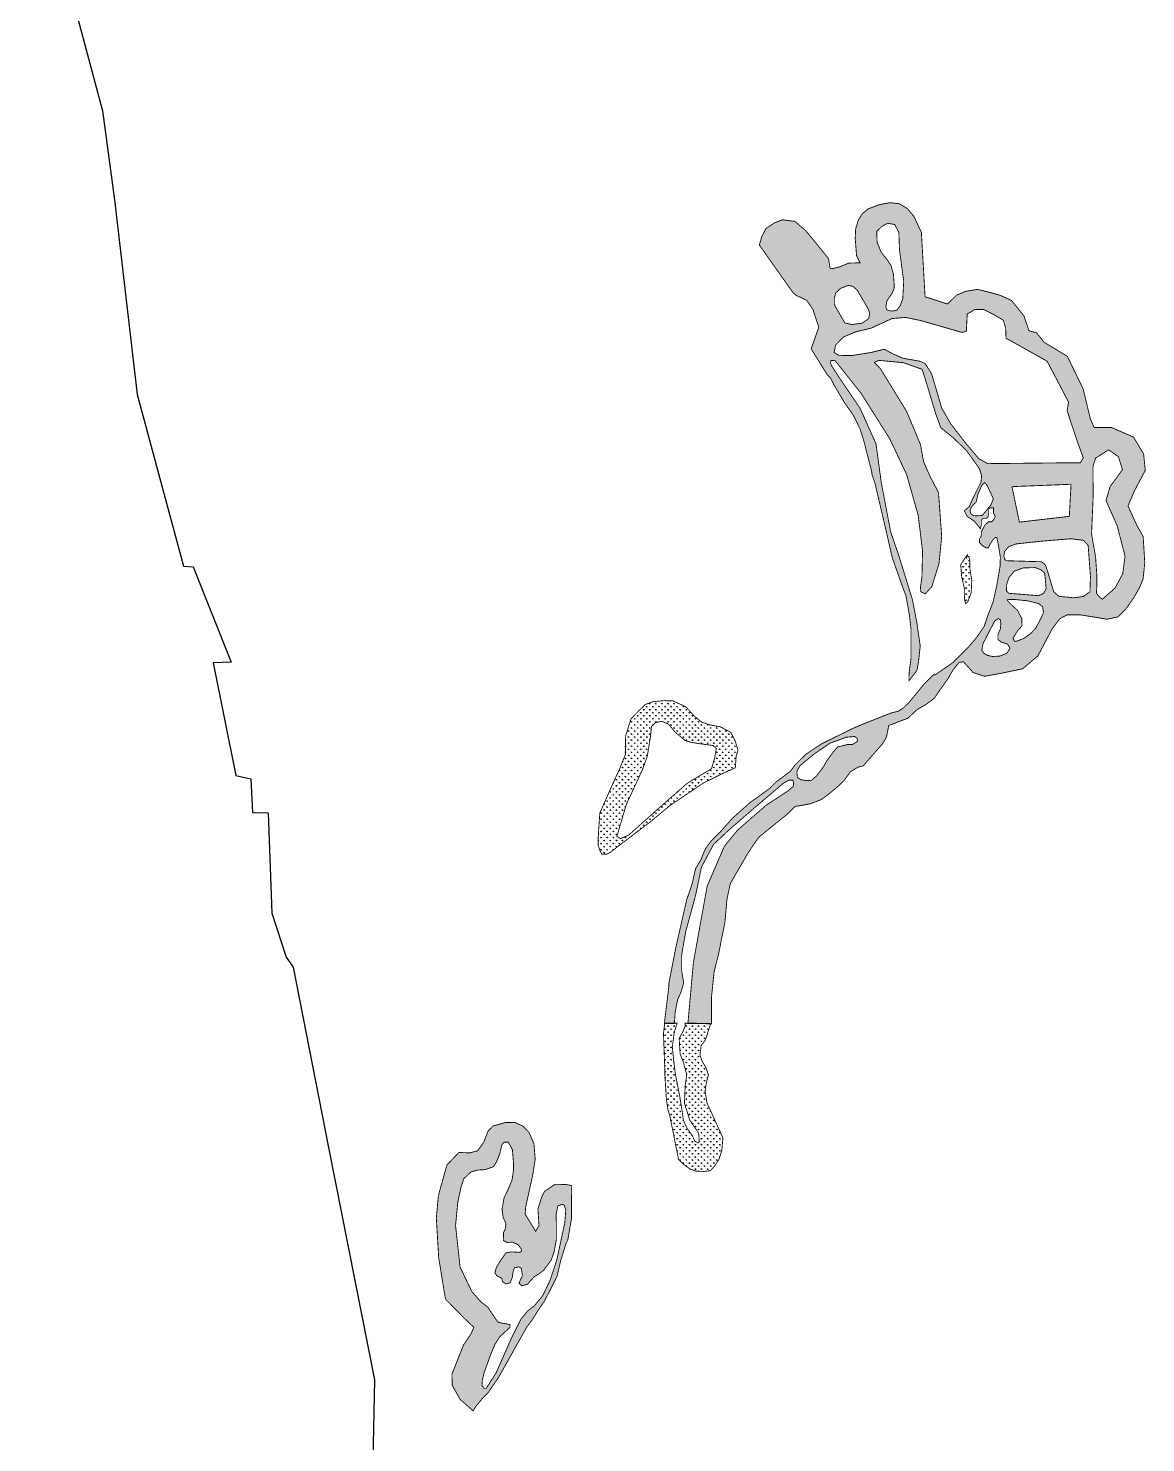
# Model space of a CAD drawing. Header units: metres. Extents: x 319750 to 415268, y 1725605 to 1842937.
# Drawn here: x 334275 to 336873, y 1782412 to 1785700 of the extents above; entities that cross this region are included whole.
import ezdxf

# ---------------------------------------------------------------- set-up
doc = ezdxf.new("R2010")
doc.units = ezdxf.units.M
doc.header["$MEASUREMENT"] = 0
doc.layers.add('DISTRICT BOUNDRY', color=86, linetype='Continuous')
doc.layers.add('MANGROOVES BUFFER ZONE', color=120, linetype='Continuous')

msp = doc.modelspace()

# ---------------------------------------------------------------- hatches: boundary and pattern name
at = {"layer": 'MANGROOVES BUFFER ZONE'}
h = msp.add_hatch(dxfattribs=at)
h.set_pattern_fill('GRASS', color=256, scale=10)
h.paths.add_polyline_path([(336351.3, 1785225.6), (336333.5, 1785263.5), (336318.8, 1785280.7), (336299.9, 1785292.1), (336278.7, 1785294.5), (336254.7, 1785290.2), (336227.2, 1785279.9), (336213.8, 1785268.6), (336204.9, 1785254.5), (336198.5, 1785233.7), (336197.4, 1785211.9), (336200.6, 1785171.2), (336208.8, 1785154.8), (336182.2, 1785154), (336161.7, 1785145.6), (336146.2, 1785141.6), (336138.9, 1785141.9), (336135.5, 1785164.7), (336082.8, 1785229.2), (336057, 1785251.1), (336028.6, 1785254.7), (336010.2, 1785247.9), (335989.9, 1785234.4), (335980.1, 1785215.5), (335974.6, 1785196), (336052.6, 1785085.6), (336060.7, 1785078.6), (336072.4, 1785073.8), (336085, 1785067.1), (336099.1, 1785046.5), (336112.8, 1785005.2), (336104.1, 1784980.4), (336096.1, 1784958), (336095, 1784954.7), (336132.3, 1784894.9), (336140.3, 1784886.8), (336148.3, 1784870.6), (336172.4, 1784829.9), (336192.5, 1784801.5), (336208.5, 1784769), (336216.4, 1784744.7), (336236.3, 1784667.7), (336236.2, 1784663.6), (336244.2, 1784639.3), (336267.9, 1784537.9), (336283.7, 1784469), (336303.7, 1784412.2), (336315.6, 1784379.8), (336323.5, 1784335.2), (336327.3, 1784302.8), (336327, 1784234), (336322.7, 1784201.6), (336322.6, 1784183.4), (336341, 1784207.5), (336344.8, 1784228.3), (336348.6, 1784264.4), (336340.5, 1784319.7), (336330.4, 1784372), (336298.5, 1784475.3), (336279.8, 1784529.7), (336258.1, 1784643.8), (336245.8, 1784733.8), (336209.1, 1784816.1), (336160.8, 1784887.3), (336144, 1784913.3), (336139.5, 1784922.6), (336141.4, 1784927.9), (336150.9, 1784927.2), (336210.9, 1784851.7), (336277.7, 1784745.8), (336316.9, 1784662.9), (336343.8, 1784568.2), (336354, 1784484.6), (336352.6, 1784425.2), (336349.2, 1784400.9), (336349.9, 1784390.1), (336360.7, 1784385.4), (336375.6, 1784402.3), (336392.4, 1784456.2), (336398.5, 1784519), (336391.1, 1784620.8), (336371.5, 1784658.1), (336356.6, 1784691.8), (336349.2, 1784732.3), (336316.8, 1784809.8), (336256.1, 1784908.5), (336241.9, 1784923.3), (336252, 1784928), (336309.4, 1784922.6), (336353.2, 1784907.1), (336364, 1784872.7), (336385, 1784802.6), (336396.4, 1784771.6), (336425, 1784748.3), (336455.9, 1784718.7), (336485.8, 1784676.9), (336491.3, 1784660.5), (336490.1, 1784645.3), (336475.3, 1784615.7), (336470.2, 1784605.2), (336463, 1784588.7), (336451.2, 1784578.1), (336457.5, 1784565.5), (336474.4, 1784554.1), (336488.5, 1784536.7), (336490.6, 1784544.8), (336490.7, 1784556.9), (336494.7, 1784561), (336502.8, 1784560.9), (336506.9, 1784564.9), (336507, 1784581.1), (336511, 1784585.2), (336519.1, 1784585.1), (336519.1, 1784573), (336523.1, 1784564.9), (336519, 1784556.8), (336514.9, 1784552.8), (336506.8, 1784552.8), (336502.8, 1784548.8), (336498.7, 1784544.8), (336490.5, 1784528.6), (336490.5, 1784520.5), (336486.4, 1784512.4), (336486.3, 1784504.3), (336494.4, 1784496.2), (336502.4, 1784492.1), (336506.5, 1784492.1), (336510.6, 1784500.2), (336518.7, 1784512.3), (336522.8, 1784516.3), (336526.9, 1784516.3), (336530.8, 1784496), (336534.7, 1784471.7), (336534.6, 1784451.4), (336526.2, 1784402.9), (336517.9, 1784366.5), (336505.6, 1784334.2), (336497.4, 1784310), (336481.1, 1784285.8), (336460.7, 1784261.6), (336440.3, 1784241.4), (336424.1, 1784225.3), (336383.4, 1784197.2), (336379.4, 1784197.2), (336371.2, 1784189.2), (336363.1, 1784181.1), (336359, 1784177.1), (336322.3, 1784132.8), (336310.1, 1784120.7), (336297.9, 1784112.7), (336281.7, 1784108.7), (336220.9, 1784084.8), (336192.5, 1784072.8), (336160, 1784056.8), (336119.4, 1784036.8), (336082.9, 1784012.7), (336058.4, 1783988.5), (336046.2, 1783972.4), (336013.7, 1783948.3), (335997.4, 1783932.2), (335952.7, 1783900), (335912, 1783863.8), (335883.5, 1783831.6), (335863.2, 1783811.5), (335850.9, 1783795.3), (335846.8, 1783787.3), (335838.6, 1783767.1), (335826.4, 1783746.9), (335818.1, 1783710.5), (335805.7, 1783674.1), (335780.8, 1783565), (335764.2, 1783480), (335764.1, 1783471.9), (335753.8, 1783386.7), (335777.1, 1783386.6), (335778.8, 1783412.4), (335784.8, 1783443), (335791.5, 1783456.9), (335798.8, 1783480.8), (335794.1, 1783509.4), (335794.1, 1783546.6), (335803.4, 1783600.4), (335826, 1783682.8), (335840, 1783750.1), (335868, 1783802.8), (335902.5, 1783835.3), (335957.7, 1783883.2), (336030.2, 1783944.9), (336043.4, 1783952.2), (336052.8, 1783952.2), (336054.1, 1783944.9), (336054.1, 1783938.3), (336040.8, 1783927), (335990.9, 1783894.4), (335923.8, 1783836), (335893.2, 1783798.5), (335853.3, 1783706.2), (335821.3, 1783528.5), (335808.5, 1783386.4), (335863.3, 1783386.1), (335863.6, 1783450.4), (335869.6, 1783507.8), (335879.9, 1783548.2), (335886.2, 1783580.6), (335894.5, 1783621), (335899.3, 1783675.3), (335907.1, 1783712), (335948, 1783782.6), (335972.5, 1783818.9), (335996.2, 1783838.3), (336039.6, 1783873.2), (336057.9, 1783891.3), (336072.7, 1783893.5), (336094.8, 1783897.9), (336118.7, 1783907.2), (336135, 1783919.3), (336159.4, 1783939.4), (336171.6, 1783951.4), (336181.8, 1783965.6), (336185.9, 1783971.6), (336203.8, 1783982.4), (336216.3, 1783985.6), (336240.7, 1784013.8), (336260.9, 1784036.6), (336270.2, 1784052.5), (336275.3, 1784079.3), (336320.3, 1784096.5), (336341.6, 1784116.6), (336361.3, 1784127.7), (336381, 1784142.2), (336391.7, 1784158), (336411.8, 1784186.2), (336426.2, 1784210.4), (336438.4, 1784225.3), (336448.7, 1784228), (336471.4, 1784202.5), (336498.1, 1784193.7), (336537.6, 1784200.8), (336586.7, 1784211.2), (336621.9, 1784240.8), (336636.5, 1784268.2), (336655.1, 1784303.6), (336673, 1784327.5), (336690.5, 1784336.7), (336719.7, 1784336.6), (336758.2, 1784330.5), (336782.9, 1784326.3), (336808.2, 1784331.7), (336826.2, 1784349.5), (336844.8, 1784375.9), (336859, 1784400.6), (336866.9, 1784420.5), (336870.6, 1784457.7), (336866.9, 1784518.4), (336852.2, 1784544.7), (336831.6, 1784589.7), (336846.2, 1784624), (336871.8, 1784672.2), (336867.9, 1784710.7), (336844.4, 1784749.8), (336793.4, 1784771.8), (336752.9, 1784772.1), (336744.1, 1784792), (336727.3, 1784861.9), (336690.6, 1784937.5), (336636.4, 1784970.2), (336619.3, 1784991.9), (336601.4, 1784997), (336589.5, 1785031.8), (336561, 1785067.1), (336535.4, 1785078.8), (336512.3, 1785085.5), (336481.7, 1785093), (336453.5, 1785088.3), (336432.8, 1785079.5), (336412.1, 1785058.9), (336359.9, 1785075.9)])
h.paths.add_polyline_path([(336310.2, 1785112), (336308, 1785071.4), (336302.4, 1785055.9), (336294.2, 1785044.7), (336281.7, 1785042.5), (336271.3, 1785045.1), (336268.7, 1785052.9), (336271.3, 1785066.7), (336283, 1785083.5), (336287.7, 1785094.3), (336288.2, 1785100.8), (336286.4, 1785128), (336280.8, 1785148.3), (336270.9, 1785163.4), (336258.3, 1785178.5), (336248.4, 1785202.3), (336247.5, 1785227.7), (336260.1, 1785239.8), (336272.6, 1785246.7), (336289.5, 1785243.7), (336299, 1785225.1), (336300.3, 1785185.4)], flags=16)
h.paths.add_polyline_path([(336350.2, 1785020.4), (336445.8, 1784992.9), (336455.9, 1784995.5), (336456.5, 1785008.3), (336457.9, 1785035.9), (336475.4, 1785046), (336496.2, 1785046), (336518.4, 1785035.2), (336542, 1785021.1), (336547.3, 1785001.6), (336548, 1784979.4), (336570.3, 1784967.1), (336643.6, 1784926), (336693.4, 1784831.2), (336690.1, 1784811.1), (336714.3, 1784737.8), (336727.7, 1784701.5), (336721, 1784690), (336701.5, 1784690), (336505.7, 1784688), (336484.8, 1784699.5), (336455.8, 1784733.8), (336418.8, 1784781.5), (336398.6, 1784817.2), (336375.1, 1784896.7), (336360.3, 1784920.2), (336349.5, 1784925.6), (336308.5, 1784933), (336285, 1784943.1), (336264.8, 1784953.9), (336235.2, 1784946.5), (336188.8, 1784939.1), (336159.2, 1784939.7), (336148.4, 1784946.5), (336151.8, 1784963.3), (336169.9, 1784982.1), (336198.2, 1784994.2), (336234.5, 1785002.9), (336282.9, 1785025.1), (336314.6, 1785027.8)], flags=16)
h.paths.add_polyline_path([(336227.8, 1785047.5), (336231.3, 1785037.6), (336228.7, 1785024.7), (336213.2, 1785014.4), (336189.1, 1785011.3), (336173.1, 1785015.2), (336149, 1785057.4), (336149, 1785071.6), (336152, 1785084.5), (336163.2, 1785095.3), (336181.8, 1785102.2), (336192.1, 1785100), (336202, 1785091.4)], flags=16)
h.paths.add_polyline_path([(336498.3, 1784644.3), (336503.4, 1784638.4), (336510.1, 1784624.5), (336518.6, 1784606.1), (336513, 1784592.2), (336499.7, 1784575.9), (336492.4, 1784567.4), (336478, 1784566.6), (336471.6, 1784567.4), (336466.8, 1784571.4), (336464.4, 1784577.2), (336467.3, 1784586.9), (336479.1, 1784599.7), (336482.8, 1784617.3), (336491.4, 1784636.8)], flags=16)
h.paths.add_polyline_path([(336561.9, 1784634.5), (336699.2, 1784640), (336695.2, 1784565.5), (336579.1, 1784552)], flags=16)
h.paths.add_polyline_path([(336756.3, 1784700.7), (336786.5, 1784720.2), (336809.3, 1784704.1), (336818.7, 1784673.9), (336789.8, 1784634.4), (336780.5, 1784602.2), (336806.6, 1784543.2), (336824.7, 1784472.8), (336819.4, 1784431.9), (336801.2, 1784398.4), (336771.7, 1784372.9), (336765, 1784378.3), (336758.3, 1784387), (336759, 1784401.8), (336759, 1784431.3), (336756.3, 1784470.8), (336746.9, 1784524.4), (336750.6, 1784611.6), (336750.2, 1784681.3)], flags=16)
h.paths.add_polyline_path([(336571, 1784501.3), (336628.8, 1784507.6), (336699.1, 1784513.4), (336728, 1784509.7), (336738.9, 1784498.4), (336744.3, 1784425.6), (336743.1, 1784390), (336727.6, 1784379.1), (336705.8, 1784376.2), (336670.7, 1784379.6), (336658.9, 1784390.4), (336652.7, 1784410.5), (336645.1, 1784436.5), (336639.3, 1784453.2), (336630.9, 1784459.9), (336548, 1784462.4), (336544.7, 1784466.2), (336543, 1784473.3), (336544.7, 1784483.7), (336554.3, 1784495)], flags=16)
h.paths.add_polyline_path([(336588.2, 1784445.6), (336616.2, 1784446.4), (336629.6, 1784441), (336638, 1784433.4), (336641.3, 1784397.5), (336635.5, 1784386.2), (336623.7, 1784381.1), (336554.2, 1784386.6), (336549.2, 1784392), (336549.6, 1784407.5), (336555.1, 1784423.4), (336567.2, 1784438)], flags=16)
h.paths.add_polyline_path([(336550.9, 1784371.5), (336557.2, 1784372.3), (336567.6, 1784372.3), (336598.6, 1784369), (336624.1, 1784362.7), (336633.3, 1784355.1), (336635, 1784340.9), (336626.7, 1784323.8), (336617, 1784305.4), (336604.9, 1784292.8), (336590.2, 1784282.3), (336575.6, 1784276.1), (336567.6, 1784274.8), (336564.3, 1784282.3), (336574.7, 1784299.1), (336585.2, 1784310.8), (336584.8, 1784327.5), (336575.2, 1784346.4), (336560.9, 1784359.7), (336553.4, 1784367.3)], flags=16)
h.paths.add_polyline_path([(336529.8, 1784327.9), (336534.8, 1784325.4), (336536.1, 1784315.8), (336534.8, 1784303.3), (336529.4, 1784290.7), (336529.4, 1784279), (336536.1, 1784273.6), (336551.5, 1784268.6), (336557.4, 1784259), (336549.9, 1784247.3), (336533.6, 1784240.6), (336516.4, 1784239.8), (336504.7, 1784242.3), (336495.9, 1784247.7), (336491.8, 1784254.8), (336494.7, 1784269.8), (336521.4, 1784321.6)], flags=16)
h.paths.add_polyline_path([(336196.3, 1784053.8), (336201.7, 1784049.6), (336202.9, 1784042.5), (336190.8, 1784035), (336178.7, 1784035), (336156.2, 1784029.2), (336146.2, 1784017.5), (336131.2, 1783997.1), (336123.6, 1783983.3), (336107.4, 1783962), (336096.1, 1783952), (336085.2, 1783951.2), (336071.5, 1783953.3), (336063.1, 1783958.7), (336061.9, 1783972), (336068.1, 1783985), (336101.5, 1784012.9), (336139.5, 1784038.4), (336176.7, 1784052.1)], flags=16)
h = msp.add_hatch(dxfattribs=at)
h.set_pattern_fill('GRASS', color=256, scale=10)
h.paths.add_polyline_path([(336463.9, 1784459.7), (336461.8, 1784472.1), (336457.8, 1784472.1), (336457.8, 1784476.2), (336442.7, 1784452.9), (336444.8, 1784426.7), (336452, 1784394.7), (336451.6, 1784373.1), (336454.1, 1784362.6), (336459.2, 1784366.8), (336467.2, 1784388.7), (336468.5, 1784416.2), (336464.3, 1784442.4)])
h = msp.add_hatch(dxfattribs=at)
h.set_pattern_fill('GRASS', color=256, scale=10)
h.paths.add_polyline_path([(335803.1, 1784123.1), (335774.2, 1784136.5), (335751.9, 1784137.1), (335726.3, 1784134.4), (335710.1, 1784128.4), (335694.8, 1784114), (335676.3, 1784094.9), (335663.7, 1784055.1), (335663.5, 1784012.9), (335650, 1783978.9), (335633.2, 1783942.3), (335603.7, 1783875.7), (335600.1, 1783821), (335600, 1783800.8), (335604, 1783788.6), (335608, 1783780.5), (335620.1, 1783780.4), (335628.2, 1783784.4), (335648.6, 1783800.5), (335717.7, 1783852.7), (335766.5, 1783893), (335843.7, 1783945.2), (335892.4, 1783969.2), (335918.8, 1783981.2), (335920.9, 1784009.5), (335925, 1784021.6), (335918.4, 1784043.3), (335908.6, 1784063.2), (335884, 1784076.2), (335857.4, 1784081.1), (335840.4, 1784087.3), (335823.4, 1784101.2)])
h.paths.add_polyline_path([(335763.6, 1784082.4), (335778.8, 1784063.9), (335802.6, 1784044.1), (335816.5, 1784040.2), (335833, 1784037.5), (335866.7, 1784032.9), (335874.6, 1784026.3), (335870.7, 1784003.8), (335863.4, 1783978.8), (335807.9, 1783945.7), (335757.7, 1783902.1), (335670.7, 1783824.6), (335652, 1783816.3), (335643.4, 1783821.6), (335665.2, 1783895.5), (335702.8, 1783976.8), (335714.1, 1784007.8), (335721.3, 1784052.1), (335724, 1784077.1), (335733.9, 1784086.4), (335748.4, 1784089)], flags=16)
h = msp.add_hatch(dxfattribs=at)
h.set_pattern_fill('GRASS', color=256, scale=10)
h.paths.add_polyline_path([(335890, 1783120.9), (335852.9, 1783201.9), (335848.4, 1783230.5), (335851.4, 1783249.2), (335856.3, 1783267.7), (335850.6, 1783283.6), (335841.5, 1783299), (335836.6, 1783314.4), (335839.4, 1783335.7), (335849.1, 1783348.1), (335857.7, 1783374.8), (335861.5, 1783387.1), (335802.3, 1783387.4), (335802.3, 1783381), (335797, 1783368.2), (335788.2, 1783351.9), (335790.4, 1783316.1), (335797.9, 1783297.1), (335805.8, 1783267.6), (335802.3, 1783243.4), (335800.5, 1783201.6), (335812.9, 1783162), (335833.6, 1783131.6), (335834.9, 1783113.1), (335831.8, 1783109.1), (335824.8, 1783113.1), (335818.2, 1783127.2), (335806.3, 1783143.5), (335798.3, 1783161.1), (335795.2, 1783182.2), (335790, 1783215.2), (335779.4, 1783269.1), (335775, 1783305.2), (335772.3, 1783332), (335776.3, 1783363.7), (335783.3, 1783387.5), (335754.7, 1783387.7), (335751.7, 1783363.4), (335755, 1783274.4), (335755, 1783266.3), (335758.6, 1783209.6), (335762.4, 1783185.2), (335766.3, 1783173.1), (335785.8, 1783075.7), (335786.2, 1783071.4), (335797, 1783060.5), (335813.3, 1783048.5), (335827.3, 1783043.6), (335846.2, 1783042.9), (335860.9, 1783044.7), (335870.5, 1783055.4), (335880.4, 1783070.4), (335887.2, 1783090.7)])
h = msp.add_hatch(dxfattribs=at)
h.set_pattern_fill('GRASS', color=256, scale=10)
h.paths.add_polyline_path([(335450.6, 1783107.3), (335439.1, 1783133.7), (335425.5, 1783147.9), (335407.6, 1783156.4), (335384.7, 1783156.6), (335355.4, 1783148.5), (335343.6, 1783136.1), (335333.8, 1783110.8), (335319.9, 1783090.9), (335301.1, 1783086), (335276.1, 1783087), (335248.2, 1783057.7), (335228.5, 1782987.2), (335223.7, 1782935.2), (335229, 1782843.6), (335244.8, 1782746.3), (335288.9, 1782701.3), (335310.9, 1782680.5), (335304.8, 1782666), (335287.2, 1782640.2), (335275, 1782609.7), (335260.1, 1782571.9), (335260.5, 1782545.9), (335278.9, 1782513.2), (335309.2, 1782486.5), (335315.6, 1782496.6), (335331.9, 1782516.7), (335344.2, 1782528.8), (335352.4, 1782540.8), (335368.8, 1782565), (335389.3, 1782601.3), (335413.9, 1782645.6), (335434.5, 1782681.9), (335446.7, 1782697.9), (335459.1, 1782718.1), (335475.4, 1782742.2), (335487.8, 1782766.4), (335504.2, 1782798.7), (335512.6, 1782835.1), (335525.1, 1782875.4), (335529.2, 1782883.5), (335537.7, 1782932), (335538.3, 1783010.2), (335523.7, 1783012.7), (335499.8, 1783012.8), (335475.6, 1782996.9), (335469.2, 1782985.2), (335459.8, 1782955.7), (335462.4, 1782916.9), (335454.4, 1782903.7), (335442.4, 1782923.8), (335430.1, 1782943.9), (335431.5, 1782960.5), (335447.9, 1783035.2), (335453.6, 1783071.4)])
h.paths.add_polyline_path([(335403.1, 1783062), (335403.1, 1783046.2), (335399.6, 1783022.5), (335389.5, 1782998.8), (335381.2, 1782981.8), (335376.4, 1782954.4), (335379, 1782936.4), (335385.6, 1782921.1), (335383.8, 1782908.8), (335379.9, 1782900.9), (335379.4, 1782882.5), (335388.6, 1782877.7), (335400.5, 1782878.5), (335413.6, 1782872.8), (335421.5, 1782862.3), (335420.7, 1782855.8), (335415, 1782854.9), (335397.4, 1782855.8), (335385.6, 1782853.6), (335375.5, 1782839.5), (335364.1, 1782821.6), (335359.7, 1782808), (335364.1, 1782800.5), (335375.5, 1782794.8), (335377.7, 1782786.5), (335386, 1782781.2), (335395.2, 1782783.9), (335400.5, 1782797), (335402.2, 1782809.7), (335405.3, 1782818.9), (335415.8, 1782821.1), (335421.5, 1782817.6), (335423.7, 1782800.5), (335415.8, 1782783.4), (335422, 1782777.3), (335435.6, 1782780.4), (335441.7, 1782787.8), (335450, 1782797), (335461, 1782804), (335472.8, 1782812.8), (335490.8, 1782836.9), (335497.4, 1782855.8), (335502.7, 1782884.2), (335502.7, 1782914.5), (335502.2, 1782943.9), (335506.2, 1782962.7), (335515.4, 1782966.2), (335520.7, 1782964.9), (335524.6, 1782953.5), (335522.4, 1782924.1), (335504, 1782838.1), (335488.2, 1782789.9), (335470.6, 1782753.5), (335451.3, 1782730.5), (335435.5, 1782718.2), (335420.6, 1782699.8), (335397.8, 1782654.2), (335362.7, 1782574.9), (335339.9, 1782538.9), (335334.6, 1782538.9), (335329.8, 1782545.5), (335330.7, 1782557.8), (335334.6, 1782574.4), (335348.7, 1782613.9), (335359.6, 1782640.2), (335371.5, 1782659), (335394.7, 1782680.3), (335395.2, 1782686.8), (335386.8, 1782688.6), (335376.3, 1782690.3), (335366.7, 1782693), (335360.1, 1782702.2), (335351.3, 1782715.3), (335343.4, 1782727.6), (335327.2, 1782739.9), (335306.1, 1782764), (335278.9, 1782820.7), (335268.4, 1782917.1), (335273.7, 1782972.1), (335281.2, 1783007.1), (335287.7, 1783026), (335303.5, 1783041.3), (335319.8, 1783046.1), (335337.3, 1783047), (335356.6, 1783054), (335364.1, 1783066.3), (335371.1, 1783083.4), (335375.9, 1783104.4), (335381.2, 1783111), (335391.2, 1783111), (335400.5, 1783093.5)], flags=16)

# ---------------------------------------------------------------- linework, layer by layer
at = {"layer": 'DISTRICT BOUNDRY'}
msp.add_polyline3d([(334275.1, 1786154.7, 0), (334447.5, 1785508, 0), (334475.2, 1785301.5, 0), (334528.4, 1784848.5, 0), (334636.1, 1784450, 0), (334658.1, 1784448.5, 0), (334746.4, 1784226.8, 0), (334704.6, 1784224.8, 0), (334757.5, 1783962.9, 0), (334792.8, 1783955.5, 0), (334796.6, 1783877.4, 0), (334832.8, 1783876.1, 0), (334841.1, 1783643.1, 0), (334874.5, 1783540.9, 0), (334890.9, 1783517.6, 0), (334972.9, 1783098.5, 0), (335079.7, 1782558.8, 0), (335071.1, 1782147.6, 0)], dxfattribs=at)
at = {"layer": 'MANGROOVES BUFFER ZONE', "const_width": 2}
for points in [[(336351.3, 1785225.6), (336333.5, 1785263.5), (336318.8, 1785280.7), (336299.9, 1785292.1), (336278.7, 1785294.5), (336254.7, 1785290.2), (336227.2, 1785279.9), (336213.8, 1785268.6), (336204.9, 1785254.5), (336198.5, 1785233.7), (336197.4, 1785211.9), (336200.6, 1785171.2), (336208.8, 1785154.8), (336182.2, 1785154), (336161.7, 1785145.6), (336146.2, 1785141.6), (336138.9, 1785141.9), (336135.5, 1785164.7), (336082.8, 1785229.2), (336057, 1785251.1), (336028.6, 1785254.7), (336010.2, 1785247.9), (335989.9, 1785234.4), (335980.1, 1785215.5), (335974.6, 1785196), (336052.6, 1785085.6), (336060.7, 1785078.6), (336072.4, 1785073.8), (336085, 1785067.1), (336099.1, 1785046.5), (336112.8, 1785005.2), (336104.1, 1784980.4), (336096.1, 1784958), (336095, 1784954.7), (336132.3, 1784894.9), (336140.3, 1784886.8), (336148.3, 1784870.6), (336172.4, 1784829.9), (336192.5, 1784801.5), (336208.5, 1784769), (336216.4, 1784744.7), (336236.3, 1784667.7), (336236.2, 1784663.6), (336244.2, 1784639.3), (336267.9, 1784537.9), (336283.7, 1784469), (336303.7, 1784412.2), (336315.6, 1784379.8), (336323.5, 1784335.2), (336327.3, 1784302.8), (336327, 1784234), (336322.7, 1784201.6), (336322.6, 1784183.4), (336341, 1784207.5), (336344.8, 1784228.3), (336348.6, 1784264.4), (336340.5, 1784319.7), (336330.4, 1784372), (336298.5, 1784475.3), (336279.8, 1784529.7), (336258.1, 1784643.8), (336245.8, 1784733.8), (336209.1, 1784816.1), (336160.8, 1784887.3), (336144, 1784913.3), (336139.5, 1784922.6), (336141.4, 1784927.9), (336150.9, 1784927.2), (336210.9, 1784851.7), (336277.7, 1784745.8), (336316.9, 1784662.9), (336343.8, 1784568.2), (336354, 1784484.6), (336352.6, 1784425.2), (336349.2, 1784400.9), (336349.9, 1784390.1), (336360.7, 1784385.4), (336375.6, 1784402.3), (336392.4, 1784456.2), (336398.5, 1784519), (336391.1, 1784620.8), (336371.5, 1784658.1), (336356.6, 1784691.8), (336349.2, 1784732.3), (336316.8, 1784809.8), (336256.1, 1784908.5), (336241.9, 1784923.3), (336252, 1784928), (336309.4, 1784922.6), (336353.2, 1784907.1), (336364, 1784872.7), (336385, 1784802.6), (336396.4, 1784771.6), (336425, 1784748.3), (336455.9, 1784718.7), (336485.8, 1784676.9), (336491.3, 1784660.5), (336490.1, 1784645.3), (336475.3, 1784615.7), (336470.2, 1784605.2), (336463, 1784588.7), (336451.2, 1784578.1), (336457.5, 1784565.5), (336474.4, 1784554.1), (336488.5, 1784536.7), (336490.6, 1784544.8), (336490.7, 1784556.9), (336494.7, 1784561), (336502.8, 1784560.9), (336506.9, 1784564.9), (336507, 1784581.1), (336511, 1784585.2), (336519.1, 1784585.1), (336519.1, 1784573), (336523.1, 1784564.9), (336519, 1784556.8), (336514.9, 1784552.8), (336506.8, 1784552.8), (336502.8, 1784548.8), (336498.7, 1784544.8), (336490.5, 1784528.6), (336490.5, 1784520.5), (336486.4, 1784512.4), (336486.3, 1784504.3), (336494.4, 1784496.2), (336502.4, 1784492.1), (336506.5, 1784492.1), (336510.6, 1784500.2), (336518.7, 1784512.3), (336522.8, 1784516.3), (336526.9, 1784516.3), (336530.8, 1784496), (336534.7, 1784471.7), (336534.6, 1784451.4), (336526.2, 1784402.9), (336517.9, 1784366.5), (336505.6, 1784334.2), (336497.4, 1784310), (336481.1, 1784285.8), (336460.7, 1784261.6), (336440.3, 1784241.4), (336424.1, 1784225.3), (336383.4, 1784197.2), (336379.4, 1784197.2), (336371.2, 1784189.2), (336363.1, 1784181.1), (336359, 1784177.1), (336322.3, 1784132.8), (336310.1, 1784120.7), (336297.9, 1784112.7), (336281.7, 1784108.7), (336220.9, 1784084.8), (336192.5, 1784072.8), (336160, 1784056.8), (336119.4, 1784036.8), (336082.9, 1784012.7), (336058.4, 1783988.5), (336046.2, 1783972.4), (336013.7, 1783948.3), (335997.4, 1783932.2), (335952.7, 1783900), (335912, 1783863.8), (335883.5, 1783831.6), (335863.2, 1783811.5), (335850.9, 1783795.3), (335846.8, 1783787.3), (335838.6, 1783767.1), (335826.4, 1783746.9), (335818.1, 1783710.5), (335805.7, 1783674.1), (335780.8, 1783565), (335764.2, 1783480), (335764.1, 1783471.9), (335753.8, 1783386.7), (335777.1, 1783386.6), (335778.8, 1783412.4), (335784.8, 1783443), (335791.5, 1783456.9), (335798.8, 1783480.8), (335794.1, 1783509.4), (335794.1, 1783546.6), (335803.4, 1783600.4), (335826, 1783682.8), (335840, 1783750.1), (335868, 1783802.8), (335902.5, 1783835.3), (335957.7, 1783883.2), (336030.2, 1783944.9), (336043.4, 1783952.2), (336052.8, 1783952.2), (336054.1, 1783944.9), (336054.1, 1783938.3), (336040.8, 1783927), (335990.9, 1783894.4), (335923.8, 1783836), (335893.2, 1783798.5), (335853.3, 1783706.2), (335821.3, 1783528.5), (335808.5, 1783386.4), (335863.3, 1783386.1), (335863.6, 1783450.4), (335869.6, 1783507.8), (335879.9, 1783548.2), (335886.2, 1783580.6), (335894.5, 1783621), (335899.3, 1783675.3), (335907.1, 1783712), (335948, 1783782.6), (335972.5, 1783818.9), (335996.2, 1783838.3), (336039.6, 1783873.2), (336057.9, 1783891.3), (336072.7, 1783893.5), (336094.8, 1783897.9), (336118.7, 1783907.2), (336135, 1783919.3), (336159.4, 1783939.4), (336171.6, 1783951.4), (336181.8, 1783965.6), (336185.9, 1783971.6), (336203.8, 1783982.4), (336216.3, 1783985.6), (336240.7, 1784013.8), (336260.9, 1784036.6), (336270.2, 1784052.5), (336275.3, 1784079.3), (336320.3, 1784096.5), (336341.6, 1784116.6), (336361.3, 1784127.7), (336381, 1784142.2), (336391.7, 1784158), (336411.8, 1784186.2), (336426.2, 1784210.4), (336438.4, 1784225.3), (336448.7, 1784228), (336471.4, 1784202.5), (336498.1, 1784193.7), (336537.6, 1784200.8), (336586.7, 1784211.2), (336621.9, 1784240.8), (336636.5, 1784268.2), (336655.1, 1784303.6), (336673, 1784327.5), (336690.5, 1784336.7), (336719.7, 1784336.6), (336758.2, 1784330.5), (336782.9, 1784326.3), (336808.2, 1784331.7), (336826.2, 1784349.5), (336844.8, 1784375.9), (336859, 1784400.6), (336866.9, 1784420.5), (336870.6, 1784457.7), (336866.9, 1784518.4), (336852.2, 1784544.7), (336831.6, 1784589.7), (336846.2, 1784624), (336871.8, 1784672.2), (336867.9, 1784710.7), (336844.4, 1784749.8), (336793.4, 1784771.8), (336752.9, 1784772.1), (336744.1, 1784792), (336727.3, 1784861.9), (336690.6, 1784937.5), (336636.4, 1784970.2), (336619.3, 1784991.9), (336601.4, 1784997), (336589.5, 1785031.8), (336561, 1785067.1), (336535.4, 1785078.8), (336512.3, 1785085.5), (336481.7, 1785093), (336453.5, 1785088.3), (336432.8, 1785079.5), (336412.1, 1785058.9), (336359.9, 1785075.9), (336351.3, 1785225.6)], [(336310.2, 1785112), (336308, 1785071.4), (336302.4, 1785055.9), (336294.2, 1785044.7), (336281.7, 1785042.5), (336271.3, 1785045.1), (336268.7, 1785052.9), (336271.3, 1785066.7), (336283, 1785083.5), (336287.7, 1785094.3), (336288.2, 1785100.8), (336286.4, 1785128), (336280.8, 1785148.3), (336270.9, 1785163.4), (336258.3, 1785178.5), (336248.4, 1785202.3), (336247.5, 1785227.7), (336260.1, 1785239.8), (336272.6, 1785246.7), (336289.5, 1785243.7), (336299, 1785225.1), (336300.3, 1785185.4), (336310.2, 1785112)], [(336227.8, 1785047.5), (336231.3, 1785037.6), (336228.7, 1785024.7), (336213.2, 1785014.4), (336189.1, 1785011.3), (336173.1, 1785015.2), (336149, 1785057.4), (336149, 1785071.6), (336152, 1785084.5), (336163.2, 1785095.3), (336181.8, 1785102.2), (336192.1, 1785100), (336202, 1785091.4), (336227.8, 1785047.5)], [(336350.2, 1785020.4), (336445.8, 1784992.9), (336455.9, 1784995.5), (336456.5, 1785008.3), (336457.9, 1785035.9), (336475.4, 1785046), (336496.2, 1785046), (336518.4, 1785035.2), (336542, 1785021.1), (336547.3, 1785001.6), (336548, 1784979.4), (336570.3, 1784967.1), (336643.6, 1784926), (336693.4, 1784831.2), (336690.1, 1784811.1), (336714.3, 1784737.8), (336727.7, 1784701.5), (336721, 1784690), (336701.5, 1784690), (336505.7, 1784688), (336484.8, 1784699.5), (336455.8, 1784733.8), (336418.8, 1784781.5), (336398.6, 1784817.2), (336375.1, 1784896.7), (336360.3, 1784920.2), (336349.5, 1784925.6), (336308.5, 1784933), (336285, 1784943.1), (336264.8, 1784953.9), (336235.2, 1784946.5), (336188.8, 1784939.1), (336159.2, 1784939.7), (336148.4, 1784946.5), (336151.8, 1784963.3), (336169.9, 1784982.1), (336198.2, 1784994.2), (336234.5, 1785002.9), (336282.9, 1785025.1), (336314.6, 1785027.8), (336350.2, 1785020.4)], [(336756.3, 1784700.7), (336786.5, 1784720.2), (336809.3, 1784704.1), (336818.7, 1784673.9), (336789.8, 1784634.4), (336780.5, 1784602.2), (336806.6, 1784543.2), (336824.7, 1784472.8), (336819.4, 1784431.9), (336801.2, 1784398.4), (336771.7, 1784372.9), (336765, 1784378.3), (336758.3, 1784387), (336759, 1784401.8), (336759, 1784431.3), (336756.3, 1784470.8), (336746.9, 1784524.4), (336750.6, 1784611.6), (336750.2, 1784681.3), (336756.3, 1784700.7)], [(336498.3, 1784644.3), (336503.4, 1784638.4), (336510.1, 1784624.5), (336518.6, 1784606.1), (336513, 1784592.2), (336499.7, 1784575.9), (336492.4, 1784567.4), (336478, 1784566.6), (336471.6, 1784567.4), (336466.8, 1784571.4), (336464.4, 1784577.2), (336467.3, 1784586.9), (336479.1, 1784599.7), (336482.8, 1784617.3), (336491.4, 1784636.8), (336498.3, 1784644.3)], [(336561.9, 1784634.5), (336699.2, 1784640), (336695.2, 1784565.5), (336579.1, 1784552), (336561.9, 1784634.5)], [(336571, 1784501.3), (336628.8, 1784507.6), (336699.1, 1784513.4), (336728, 1784509.7), (336738.9, 1784498.4), (336744.3, 1784425.6), (336743.1, 1784390), (336727.6, 1784379.1), (336705.8, 1784376.2), (336670.7, 1784379.6), (336658.9, 1784390.4), (336652.7, 1784410.5), (336645.1, 1784436.5), (336639.3, 1784453.2), (336630.9, 1784459.9), (336548, 1784462.4), (336544.7, 1784466.2), (336543, 1784473.3), (336544.7, 1784483.7), (336554.3, 1784495), (336571, 1784501.3)], [(336463.9, 1784459.7), (336461.8, 1784472.1), (336457.8, 1784472.1), (336457.8, 1784476.2), (336442.7, 1784452.9), (336444.8, 1784426.7), (336452, 1784394.7), (336451.6, 1784373.1), (336454.1, 1784362.6), (336459.2, 1784366.8), (336467.2, 1784388.7), (336468.5, 1784416.2), (336464.3, 1784442.4), (336463.9, 1784459.7)], [(336588.2, 1784445.6), (336616.2, 1784446.4), (336629.6, 1784441), (336638, 1784433.4), (336641.3, 1784397.5), (336635.5, 1784386.2), (336623.7, 1784381.1), (336554.2, 1784386.6), (336549.2, 1784392), (336549.6, 1784407.5), (336555.1, 1784423.4), (336567.2, 1784438), (336588.2, 1784445.6)], [(336550.9, 1784371.5), (336557.2, 1784372.3), (336567.6, 1784372.3), (336598.6, 1784369), (336624.1, 1784362.7), (336633.3, 1784355.1), (336635, 1784340.9), (336626.7, 1784323.8), (336617, 1784305.4), (336604.9, 1784292.8), (336590.2, 1784282.3), (336575.6, 1784276.1), (336567.6, 1784274.8), (336564.3, 1784282.3), (336574.7, 1784299.1), (336585.2, 1784310.8), (336584.8, 1784327.5), (336575.2, 1784346.4), (336560.9, 1784359.7), (336553.4, 1784367.3), (336550.9, 1784371.5)], [(336529.8, 1784327.9), (336534.8, 1784325.4), (336536.1, 1784315.8), (336534.8, 1784303.3), (336529.4, 1784290.7), (336529.4, 1784279), (336536.1, 1784273.6), (336551.5, 1784268.6), (336557.4, 1784259), (336549.9, 1784247.3), (336533.6, 1784240.6), (336516.4, 1784239.8), (336504.7, 1784242.3), (336495.9, 1784247.7), (336491.8, 1784254.8), (336494.7, 1784269.8), (336521.4, 1784321.6), (336529.8, 1784327.9)], [(335803.1, 1784123.1), (335774.2, 1784136.5), (335751.9, 1784137.1), (335726.3, 1784134.4), (335710.1, 1784128.4), (335694.8, 1784114), (335676.3, 1784094.9), (335663.7, 1784055.1), (335663.5, 1784012.9), (335650, 1783978.9), (335633.2, 1783942.3), (335603.7, 1783875.7), (335600.1, 1783821), (335600, 1783800.8), (335604, 1783788.6), (335608, 1783780.5), (335620.1, 1783780.4), (335628.2, 1783784.4), (335648.6, 1783800.5), (335717.7, 1783852.7), (335766.5, 1783893), (335843.7, 1783945.2), (335892.4, 1783969.2), (335918.8, 1783981.2), (335920.9, 1784009.5), (335925, 1784021.6), (335918.4, 1784043.3), (335908.6, 1784063.2), (335884, 1784076.2), (335857.4, 1784081.1), (335840.4, 1784087.3), (335823.4, 1784101.2), (335803.1, 1784123.1)], [(335763.6, 1784082.4), (335778.8, 1784063.9), (335802.6, 1784044.1), (335816.5, 1784040.2), (335833, 1784037.5), (335866.7, 1784032.9), (335874.6, 1784026.3), (335870.7, 1784003.8), (335863.4, 1783978.8), (335807.9, 1783945.7), (335757.7, 1783902.1), (335670.7, 1783824.6), (335652, 1783816.3), (335643.4, 1783821.6), (335665.2, 1783895.5), (335702.8, 1783976.8), (335714.1, 1784007.8), (335721.3, 1784052.1), (335724, 1784077.1), (335733.9, 1784086.4), (335748.4, 1784089), (335763.6, 1784082.4)], [(336196.3, 1784053.8), (336201.7, 1784049.6), (336202.9, 1784042.5), (336190.8, 1784035), (336178.7, 1784035), (336156.2, 1784029.2), (336146.2, 1784017.5), (336131.2, 1783997.1), (336123.6, 1783983.3), (336107.4, 1783962), (336096.1, 1783952), (336085.2, 1783951.2), (336071.5, 1783953.3), (336063.1, 1783958.7), (336061.9, 1783972), (336068.1, 1783985), (336101.5, 1784012.9), (336139.5, 1784038.4), (336176.7, 1784052.1), (336196.3, 1784053.8)], [(335890, 1783120.9), (335852.9, 1783201.9), (335848.4, 1783230.5), (335851.4, 1783249.2), (335856.3, 1783267.7), (335850.6, 1783283.6), (335841.5, 1783299), (335836.6, 1783314.4), (335839.4, 1783335.7), (335849.1, 1783348.1), (335857.7, 1783374.8), (335861.5, 1783387.1), (335802.3, 1783387.4), (335802.3, 1783381), (335797, 1783368.2), (335788.2, 1783351.9), (335790.4, 1783316.1), (335797.9, 1783297.1), (335805.8, 1783267.6), (335802.3, 1783243.4), (335800.5, 1783201.6), (335812.9, 1783162), (335833.6, 1783131.6), (335834.9, 1783113.1), (335831.8, 1783109.1), (335824.8, 1783113.1), (335818.2, 1783127.2), (335806.3, 1783143.5), (335798.3, 1783161.1), (335795.2, 1783182.2), (335790, 1783215.2), (335779.4, 1783269.1), (335775, 1783305.2), (335772.3, 1783332), (335776.3, 1783363.7), (335783.3, 1783387.5), (335754.7, 1783387.7), (335751.7, 1783363.4), (335755, 1783274.4), (335755, 1783266.3), (335758.6, 1783209.6), (335762.4, 1783185.2), (335766.3, 1783173.1), (335785.8, 1783075.7), (335786.2, 1783071.4), (335797, 1783060.5), (335813.3, 1783048.5), (335827.3, 1783043.6), (335846.2, 1783042.9), (335860.9, 1783044.7), (335870.5, 1783055.4), (335880.4, 1783070.4), (335887.2, 1783090.7), (335890, 1783120.9)], [(335450.6, 1783107.3), (335439.1, 1783133.7), (335425.5, 1783147.9), (335407.6, 1783156.4), (335384.7, 1783156.6), (335355.4, 1783148.5), (335343.6, 1783136.1), (335333.8, 1783110.8), (335319.9, 1783090.9), (335301.1, 1783086), (335276.1, 1783087), (335248.2, 1783057.7), (335228.5, 1782987.2), (335223.7, 1782935.2), (335229, 1782843.6), (335244.8, 1782746.3), (335288.9, 1782701.3), (335310.9, 1782680.5), (335304.8, 1782666), (335287.2, 1782640.2), (335275, 1782609.7), (335260.1, 1782571.9), (335260.5, 1782545.9), (335278.9, 1782513.2), (335309.2, 1782486.5), (335315.6, 1782496.6), (335331.9, 1782516.7), (335344.2, 1782528.8), (335352.4, 1782540.8), (335368.8, 1782565), (335389.3, 1782601.3), (335413.9, 1782645.6), (335434.5, 1782681.9), (335446.7, 1782697.9), (335459.1, 1782718.1), (335475.4, 1782742.2), (335487.8, 1782766.4), (335504.2, 1782798.7), (335512.6, 1782835.1), (335525.1, 1782875.4), (335529.2, 1782883.5), (335537.7, 1782932), (335538.3, 1783010.2), (335523.7, 1783012.7), (335499.8, 1783012.8), (335475.6, 1782996.9), (335469.2, 1782985.2), (335459.8, 1782955.7), (335462.4, 1782916.9), (335454.4, 1782903.7), (335442.4, 1782923.8), (335430.1, 1782943.9), (335431.5, 1782960.5), (335447.9, 1783035.2), (335453.6, 1783071.4), (335450.6, 1783107.3)], [(335403.1, 1783062), (335403.1, 1783046.2), (335399.6, 1783022.5), (335389.5, 1782998.8), (335381.2, 1782981.8), (335376.4, 1782954.4), (335379, 1782936.4), (335385.6, 1782921.1), (335383.8, 1782908.8), (335379.9, 1782900.9), (335379.4, 1782882.5), (335388.6, 1782877.7), (335400.5, 1782878.5), (335413.6, 1782872.8), (335421.5, 1782862.3), (335420.7, 1782855.8), (335415, 1782854.9), (335397.4, 1782855.8), (335385.6, 1782853.6), (335375.5, 1782839.5), (335364.1, 1782821.6), (335359.7, 1782808), (335364.1, 1782800.5), (335375.5, 1782794.8), (335377.7, 1782786.5), (335386, 1782781.2), (335395.2, 1782783.9), (335400.5, 1782797), (335402.2, 1782809.7), (335405.3, 1782818.9), (335415.8, 1782821.1), (335421.5, 1782817.6), (335423.7, 1782800.5), (335415.8, 1782783.4), (335422, 1782777.3), (335435.6, 1782780.4), (335441.7, 1782787.8), (335450, 1782797), (335461, 1782804), (335472.8, 1782812.8), (335490.8, 1782836.9), (335497.4, 1782855.8), (335502.7, 1782884.2), (335502.7, 1782914.5), (335502.2, 1782943.9), (335506.2, 1782962.7), (335515.4, 1782966.2), (335520.7, 1782964.9), (335524.6, 1782953.5), (335522.4, 1782924.1), (335504, 1782838.1), (335488.2, 1782789.9), (335470.6, 1782753.5), (335451.3, 1782730.5), (335435.5, 1782718.2), (335420.6, 1782699.8), (335397.8, 1782654.2), (335362.7, 1782574.9), (335339.9, 1782538.9), (335334.6, 1782538.9), (335329.8, 1782545.5), (335330.7, 1782557.8), (335334.6, 1782574.4), (335348.7, 1782613.9), (335359.6, 1782640.2), (335371.5, 1782659), (335394.7, 1782680.3), (335395.2, 1782686.8), (335386.8, 1782688.6), (335376.3, 1782690.3), (335366.7, 1782693), (335360.1, 1782702.2), (335351.3, 1782715.3), (335343.4, 1782727.6), (335327.2, 1782739.9), (335306.1, 1782764), (335278.9, 1782820.7), (335268.4, 1782917.1), (335273.7, 1782972.1), (335281.2, 1783007.1), (335287.7, 1783026), (335303.5, 1783041.3), (335319.8, 1783046.1), (335337.3, 1783047), (335356.6, 1783054), (335364.1, 1783066.3), (335371.1, 1783083.4), (335375.9, 1783104.4), (335381.2, 1783111), (335391.2, 1783111), (335400.5, 1783093.5), (335403.1, 1783062)]]:
    msp.add_lwpolyline(points, close=True, dxfattribs=at)

doc.saveas('drawing.dxf')
